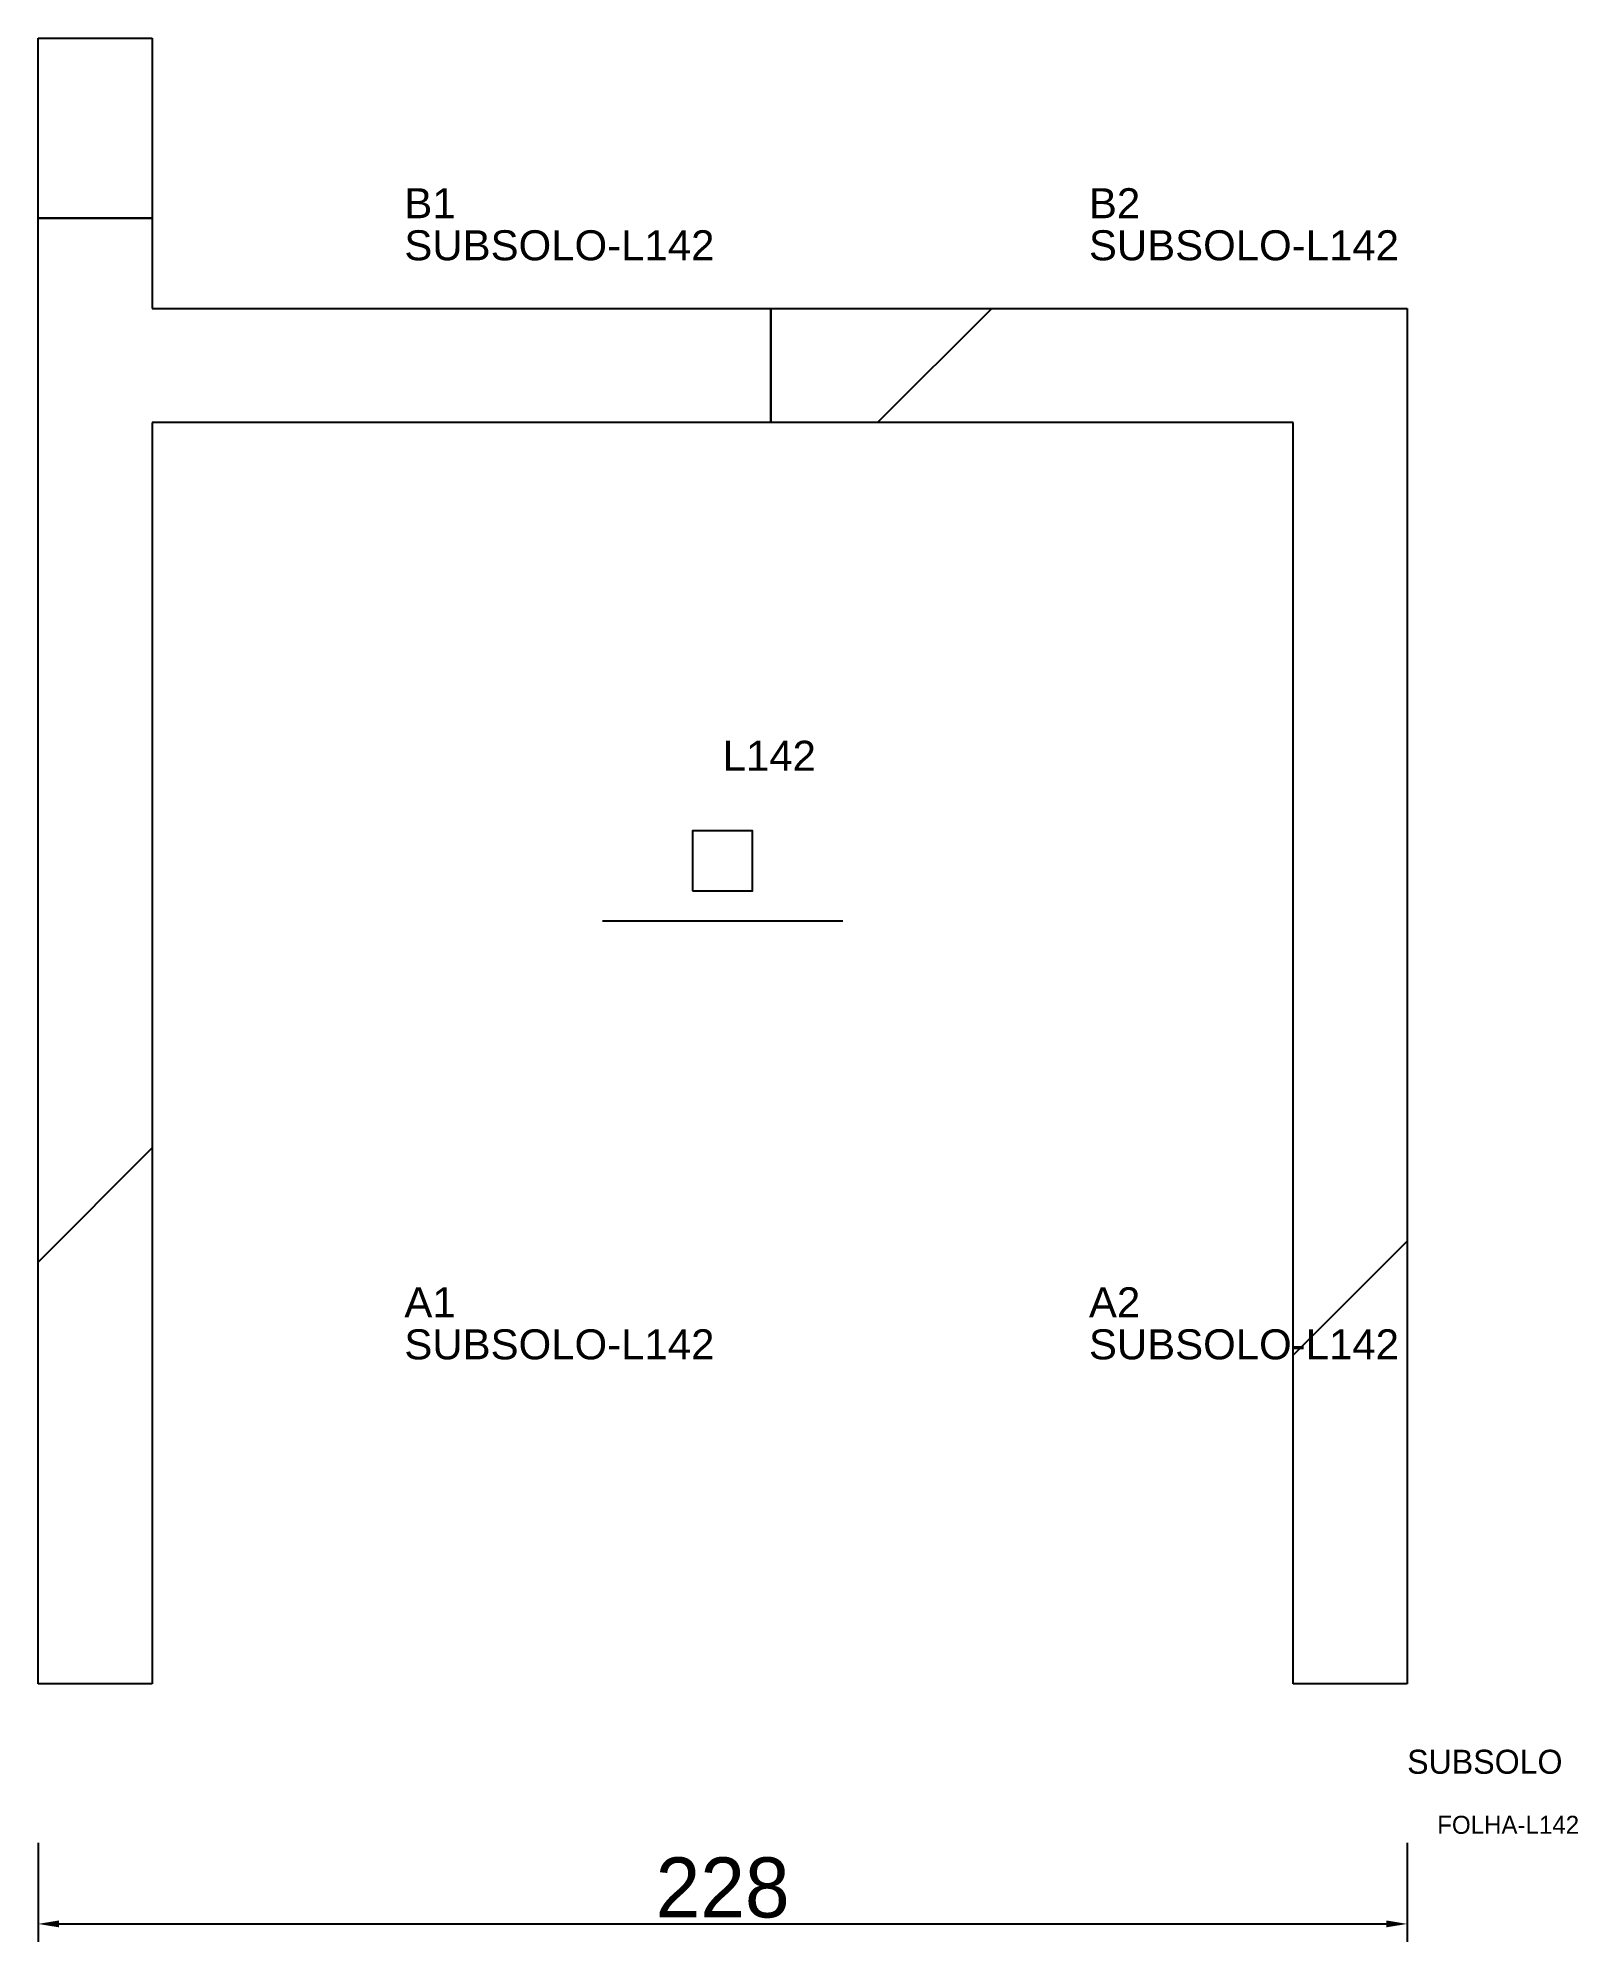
# Model space of a CAD drawing. Header units: metres. Extents: x 222 to 479, y -116 to 202.
import ezdxf

# ---------------------------------------------------------------- set-up
doc = ezdxf.new("R2010")
doc.units = ezdxf.units.M
for name, color, linetype in [('3', 3, 'CONTINUOUS'), ('AUX00', 7, 'CONTINUOUS'), ('COTA', 241, 'CONTINUOUS'), ('FOLHA', 255, 'CONTINUOUS'), ('Hachura', 251, 'CONTINUOUS'), ('NOMENCLATURA', 7, 'CONTINUOUS'), ('Nível', 160, 'CONTINUOUS'), ('Painéis', 200, 'CONTINUOUS'), ('Pilares', 5, 'CONTINUOUS'), ('SARR_2.2x7', 40, 'CONTINUOUS')]:
    doc.layers.add(name, color=color, linetype=linetype)
doc.styles.add('ARIAL', font='Arial.ttf')
doc.styles.add('STR_STANDARD', font='arial.ttf')
doc.dimstyles.new('EZ DXF', dxfattribs={"dimtxt": 10, "dimasz": 3.5, "dimexe": 3, "dimexo": 1.5, "dimgap": 1, "dimtad": 1, "dimdec": 1, "dimdsep": 46, "dimcen": 2.5, "dimazin": 3, "dimtfac": 1, "dimtmove": 0, "dimatfit": 3})

msp = doc.modelspace()

# ---------------------------------------------------------------- hatches: boundary and pattern name
at = {"layer": 'Hachura'}
h = msp.add_hatch(dxfattribs=at)
h.set_pattern_fill('ANSI31', scale=50)
h.paths.add_polyline_path([(450.2, -72.5), (431.2, -72.5), (431.2, 137.5), (241.2, 137.5), (241.2, -72.5), (222.2, -72.5), (222.2, 201.5), (241.2, 201.5), (241.2, 156.5), (450.2, 156.5)])
h = msp.add_hatch(dxfattribs=at)
h.set_pattern_fill('ANSI31', scale=50)
h.paths.add_polyline_path([(450.2, -72.5), (431.2, -72.5), (431.2, 137.5), (241.2, 137.5), (241.2, -72.5), (222.2, -72.5), (222.2, 201.5), (241.2, 201.5), (241.2, 156.5), (450.2, 156.5)])

# ---------------------------------------------------------------- linework, layer by layer
at = {"layer": '3'}
for points in [[(222.2, 171.5), (241.2, 171.5)], [(222.2, 171.5), (241.2, 171.5)], [(344.2, 137.5), (344.2, 156.5)], [(344.2, 137.5), (344.2, 156.5)]]:
    msp.add_lwpolyline(points, close=True, dxfattribs=at)
at = {"layer": 'Painéis', "color": 200}
for p, q in [((222.2, -72.5), (222.2, 201.5)), ((222.2, 201.5), (241.2, 201.5)), ((222.2, -72.5), (222.2, 201.5)), ((222.2, 201.5), (241.2, 201.5)), ((241.2, 201.5), (241.2, 156.5)), ((241.2, 201.5), (241.2, 156.5)), ((241.2, 156.5), (450.2, 156.5)), ((241.2, 156.5), (450.2, 156.5)), ((450.2, 156.5), (450.2, -72.5)), ((450.2, 156.5), (450.2, -72.5)), ((431.2, 137.5), (241.2, 137.5)), ((241.2, 137.5), (241.2, -72.5)), ((431.2, 137.5), (241.2, 137.5)), ((241.2, 137.5), (241.2, -72.5)), ((431.2, -72.5), (431.2, 137.5)), ((431.2, -72.5), (431.2, 137.5)), ((241.2, -72.5), (222.2, -72.5)), ((241.2, -72.5), (222.2, -72.5)), ((450.2, -72.5), (431.2, -72.5)), ((450.2, -72.5), (431.2, -72.5))]:
    msp.add_line(p, q, dxfattribs=at)
at = {"layer": 'Pilares'}
msp.add_lwpolyline([(331.2, 59.5), (341.2, 59.5), (341.2, 69.5), (331.2, 69.5)], close=True, dxfattribs=at)
msp.add_lwpolyline([(331.2, 59.5), (341.2, 59.5), (341.2, 69.5), (331.2, 69.5)], close=True, dxfattribs=at)
at = {"layer": 'SARR_2.2x7'}
msp.add_line((316.2, 54.5), (356.2, 54.5), dxfattribs=at)
msp.add_line((316.2, 54.5), (356.2, 54.5), dxfattribs=at)

# ---------------------------------------------------------------- texts
at = {"layer": '3', "style": 'STR_STANDARD'}
for s, p in [('B1', (283.2, 171.5)), ('B1', (283.2, 171.5)), ('B2', (397.2, 171.5)), ('B2', (397.2, 171.5)), ('A1', (283.2, -11.5)), ('A1', (283.2, -11.5)), ('A2', (397.2, -11.5)), ('A2', (397.2, -11.5))]:
    msp.add_text(s, height=5, dxfattribs=at).set_placement(p)
at = {"layer": 'AUX00', "style": 'STR_STANDARD'}
for p in [(283.2, 164.5), (283.2, 164.5), (397.2, 164.5), (397.2, 164.5), (283.2, -18.5), (283.2, -18.5), (397.2, -18.5), (397.2, -18.5)]:
    msp.add_text('SUBSOLO-L142', height=5, dxfattribs=at).set_placement(p)
at = {"layer": 'FOLHA'}
msp.add_text('FOLHA-L142', height=3, dxfattribs=at).set_placement((455.2, -97.5))
msp.add_text('FOLHA-L142', height=3, dxfattribs=at).set_placement((455.2, -97.5))
at = {"layer": 'NOMENCLATURA', "insert": (336.2, 84.5), "char_height": 5, "attachment_point": 1, "style": 'ARIAL'}
msp.add_mtext('L142', dxfattribs=at)
msp.add_mtext('L142', dxfattribs=at)
at = {"layer": 'Nível'}
msp.add_text('SUBSOLO', height=4, dxfattribs=at).set_placement((450.2, -87.5))
msp.add_text('SUBSOLO', height=4, dxfattribs=at).set_placement((450.2, -87.5))

# ---------------------------------------------------------------- dimensions: what is measured, and where the dimension line sits
at = {"layer": 'COTA'}
msp.add_linear_dim(base=(222.2, -112.5), p1=(222.2, -97.5), p2=(450.2, -97.5), dimstyle='EZ DXF', dxfattribs=at).render()
msp.add_linear_dim(base=(222.2, -112.5), p1=(222.2, -97.5), p2=(450.2, -97.5), dimstyle='EZ DXF', dxfattribs=at).render()

doc.saveas('drawing.dxf')
